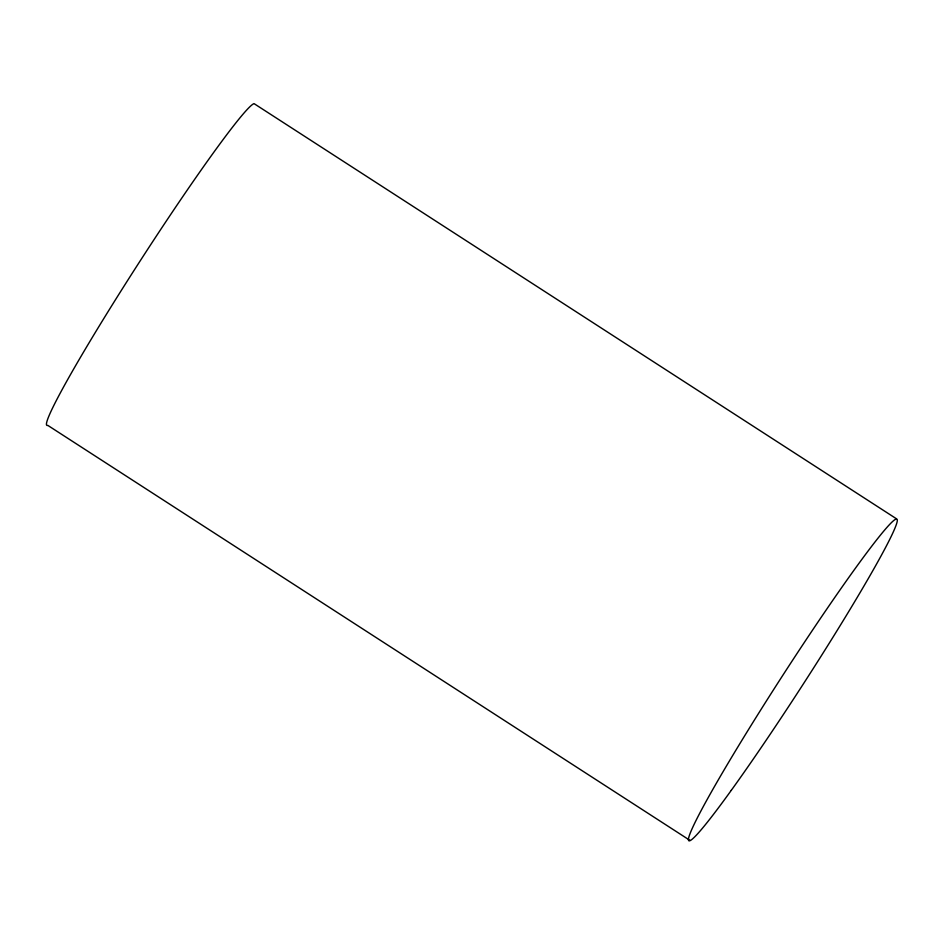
<?xml version="1.0" encoding="UTF-8"?>
<svg xmlns="http://www.w3.org/2000/svg" width="944" height="944" viewBox="0 0 944 944"><rect width="100%" height="100%" fill="white"/><g stroke="black" fill="none" stroke-linecap="round" stroke-linejoin="round"><path stroke-width="1.42" d="M896.245 518.645L254.042 103.616A191.479 10.962 -57.1 0 0 135.169 268.662A191.479 10.962 -57.1 0 0 47.755 425.355L689.958 840.384M731.293 790.317A191.479 10.962 -57.1 0 0 896.8 523.047A191.479 10.962 -57.1 0 0 751.212 725.193A191.479 10.962 -57.1 0 0 731.293 790.317"/></g></svg>
